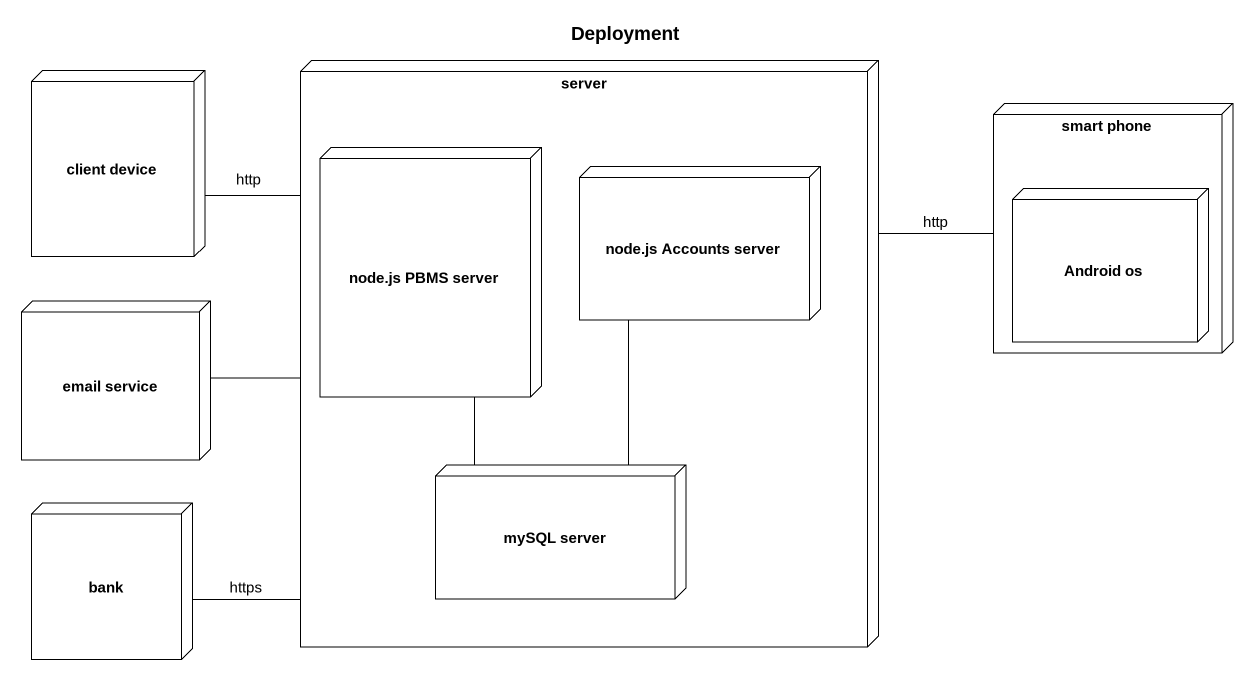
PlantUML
@startuml
title Deployment
node "client device" as client_device
node server {
  node "node.js PBMS server" as node_js_PBMS_server
  node "node.js Accounts server" as node_js_Accounts_server
  node "mySQL server" as mySQL_server
}
node "smart phone" as smart_phone {
  node "Android os" as Android_os
}
node "email service" as email_service
node bank
client_device -right- server : http
smart_phone -left- server : http
node_js_PBMS_server -- mySQL_server
node_js_Accounts_server -- mySQL_server
email_service -right- server
bank -right- server : https
@enduml
